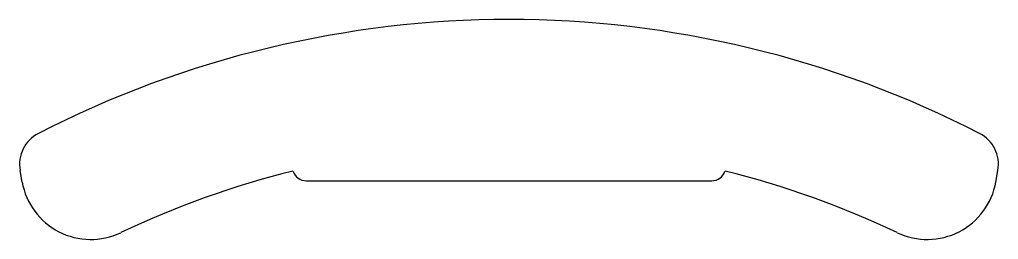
# Model space of a CAD drawing. Header units: millimetres. Extents: x 40 to 180, y 186 to 217.
import ezdxf

# ---------------------------------------------------------------- set-up
doc = ezdxf.new("R2010")
doc.units = ezdxf.units.MM

msp = doc.modelspace()

# ---------------------------------------------------------------- linework, layer by layer
for p, q in [((40.1, 194.09), (39.81, 195.76)), ((179.9, 194.09), (180.19, 195.76)), ((80.89, 194.28), (139.11, 194.28))]:
    msp.add_line(p, q)
for centre, radius, start, end in [((110, 70), 147.46, 62.7308, 117.2692), ((44.73, 196.63), 5, 117.2692, 190), ((175.27, 196.63), 5, 350, 62.7308), ((110, 70), 129.43, 103.8638, 115.513), ((80.89, 196.28), 2, 198.3226, 270), ((139.11, 196.28), 2, 270, 341.6774), ((110, 70), 129.43, 64.487, 76.1362), ((49.95, 195.83), 10, 190, 295.513), ((170.05, 195.83), 10, 244.487, 350)]:
    msp.add_arc(centre, radius, start, end)

doc.saveas('drawing.dxf')
